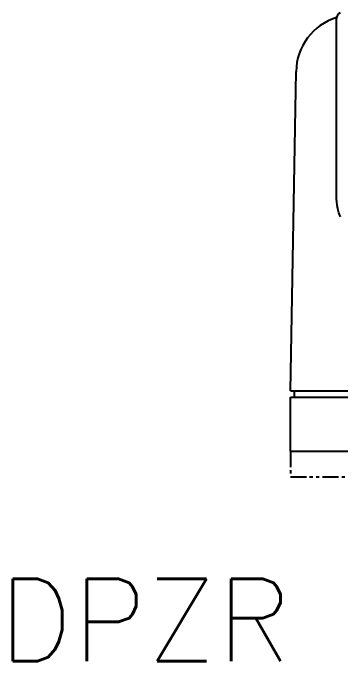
# Model space of a CAD drawing. Extents: x 79 to 354, y 162 to 334.
# Drawn here: x 79.3 to 104.8, y 271.7 to 322.2 of the extents above; entities that cross this region are included whole.
import ezdxf

# ---------------------------------------------------------------- set-up
doc = ezdxf.new("R2010")
doc.units = 0
doc.linetypes.add('PHANTOM', pattern=[2.5, 1.25, -0.25, 0.25, -0.25, 0.25, -0.25])
doc.layers.get('0').update_dxf_attribs({"linetype": 'CONTINUOUS'})
doc.styles.get("Standard").update_dxf_attribs({"font": 'txt.shx', "bigfont": '@extfont2.shx'})

msp = doc.modelspace()

# ---------------------------------------------------------------- linework, layer by layer
at = {"color": 7, "linetype": 'CONTINUOUS'}
for p, q in [((104.561, 307.688), (104.561, 321.786)), ((100.97, 292.781), (101.404, 317.66)), ((100.97, 292.781), (152.952, 292.781)), ((101.261, 292.781), (101.261, 292.281)), ((100.961, 292.281), (152.961, 292.281)), ((100.961, 288.081), (100.961, 292.281)), ((100.961, 288.081), (152.961, 288.081))]:
    msp.add_line(p, q, dxfattribs=at)
at = {"linetype": 'CONTINUOUS'}
for p, q in [((104.569, 307.516), (104.561, 307.751)), ((104.597, 307.252), (104.569, 307.516)), ((104.65, 306.963), (104.597, 307.252)), ((104.735, 306.655), (104.65, 306.963)), ((104.858, 306.332), (104.735, 306.655))]:
    msp.add_line(p, q, dxfattribs=at)
at = {"color": 3, "linetype": 'PHANTOM'}
for p, q in [((100.961, 288.081), (100.961, 286.081)), ((100.961, 286.081), (152.961, 286.081))]:
    msp.add_line(p, q, dxfattribs=at)
at = {"color": 7, "linetype": 'CONTINUOUS'}
for centre, radius, start, end in [((105.903, 317.581), 4.5, 107.3041, 179), ((105.061, 321.786), 0.5, 117.5869, 180)]:
    msp.add_arc(centre, radius, start, end, dxfattribs=at)

# ---------------------------------------------------------------- texts
msp.add_text('DPZR', height=6.4, dxfattribs=at).set_placement((78.245, 271.717))

doc.saveas('drawing.dxf')
